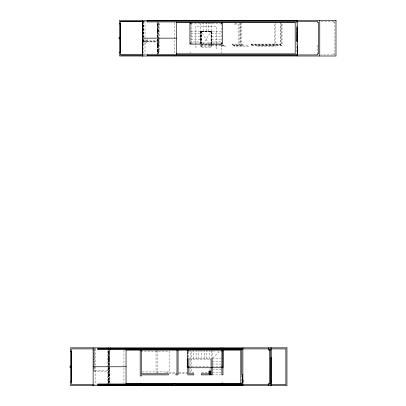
<?xml version="1.0" encoding="UTF-8"?>
<svg xmlns="http://www.w3.org/2000/svg" width="406" height="406" viewBox="0 0 406 406"><rect width="100%" height="100%" fill="white"/><g stroke="black" fill="none" stroke-linecap="round" stroke-linejoin="round"><path stroke-width="0.3" stroke-dasharray="2.03 1.52" d="M108.28 370.551L108.28 368.389L109.361 368.389L109.356 370.551L93.131 370.551M158.538 38.793L158.533 44.107L157.457 44.107M190.998 23.086L190.998 41.94L200.737 41.94M200.737 43.417L200.737 31.678L201.274 31.673L209.339 44.198M211.013 44.645L211.013 46.812L201.28 46.812L202.619 44.721M202.954 44.198L211.013 31.663M212.739 358.209L220.265 350.682M195.865 46.614L195.509 46.949L195.865 47.335L196.23 46.974L195.89 46.614L195.865 43.528M280.916 22.015L280.916 44.107L251.157 44.137L251.157 45.188L281.997 45.188L281.997 23.264M142.866 21.32L146.673 21.32M142.308 21.381L146.896 21.381M320.984 21.381L334.909 21.381L334.909 54.927L320.984 54.927M142.308 21.599L143.389 21.599M142.521 21.985L143.389 21.985M334.909 22.462L333.828 22.462L333.828 21.381M142.308 22.538L143.389 22.538M142.308 23.482L143.389 23.482M157.457 23.512L158.32 23.512M190.998 23.548L221.295 23.548M234.876 23.548L237.581 23.548M234.338 24.086L238.124 24.086L238.124 45.249L234.14 45.249L234.14 46.269L248.487 46.269L248.487 45.249L239.205 45.249L239.205 23.269M142.308 24.421L143.389 24.406M157.457 24.593L159.619 24.593M157.457 24.918L157.995 24.918M157.457 25.279L158.32 25.279M142.308 25.365L143.389 25.365M209.872 26.253L195.865 26.253L195.865 42.909M210.384 26.253L216.423 26.253L216.423 47.817M142.308 26.304L143.389 26.304M142.308 27.248L143.389 27.248M142.308 28.187L143.389 28.187M142.308 29.13L143.389 29.13M157.457 30.003L158.32 30.003M142.308 30.069L143.389 30.069M157.457 30.069L158.32 30.069M157.457 30.724L158.32 30.724M142.308 31.013L143.389 31.013M157.457 31.054L158.32 31.054M157.457 31.12L158.32 31.12M190.998 31.12L221.295 31.12M201.28 31.282L211.013 31.282M157.457 31.379L158.32 31.379M201.28 31.389L211.013 31.389M201.28 31.501L211.013 31.501M211.556 31.663L200.737 31.663L201.28 31.663L201.274 43.412M142.308 31.952L143.389 31.952M157.457 32.033L158.32 32.033M142.308 32.896L143.389 32.896M142.308 33.835L143.389 33.835M190.998 33.825L200.737 33.825M211.556 33.825L221.295 33.825M142.308 34.779L143.389 34.779M142.308 35.718L143.389 35.718M190.998 36.53L200.737 36.53M211.556 36.53L221.295 36.53M142.308 36.662L143.389 36.662M157.457 37.484L158.32 37.484M190.998 39.235L200.737 39.235M211.556 39.235L221.295 39.235M142.308 39.483L143.389 39.483M142.308 40.427L143.389 40.427M142.308 40.717L158.538 40.732M157.457 41.229L158.538 41.229M142.521 41.341L143.389 41.341M143.389 41.6L157.457 41.6M142.922 41.813L158.538 41.813M142.308 41.945L157.457 41.94M211.556 41.94L221.295 41.94M142.308 43.021L144.47 43.021L146.632 39.778L146.632 38.697M191.632 43.021L220.666 43.021M142.308 44.107L145.049 44.107L147.718 40.103L147.718 39.164M240.337 44.107L232.115 44.107L232.115 45.726L242.504 45.726L242.504 44.645L241.418 44.645L241.418 22.462M241.418 44.107L243.011 44.107L243.011 45.188L232.115 45.188M280.916 44.107L251.157 44.107L251.157 45.726L281.891 45.726L281.891 23.254M157.457 44.239L158.32 44.239M157.442 44.645L158.538 44.645M232.115 44.645L240.337 44.645L240.337 23.269M251.157 44.645L280.805 44.645L280.805 23.269M201.274 44.812L221.295 44.812M157.457 44.893L158.32 44.893M201.274 44.924L221.295 44.924M157.457 44.954L157.457 47.208M157.239 45.117L158.538 45.152M200.737 45.188L223.97 45.188M222.376 45.249L225.487 45.249L225.487 46.269L221.295 46.269M157.457 45.457L157.457 47.715M157.295 45.619L158.32 45.553M157.457 45.726L158.32 45.726M221.295 45.726L223.457 45.726L223.457 44.107M157.457 46.233L158.096 46.233M157.457 50.999L158.32 50.999M157.457 51.323L157.995 51.323M157.457 51.653L159.619 51.679L159.619 22.99M157.457 52.222L158.32 52.222M157.457 52.724L158.538 52.76M189.917 52.76L190.998 52.76M157.457 53.303L158.538 53.303M157.457 53.775L158.096 53.775L158.096 45.183M334.909 53.841L333.828 53.841L333.828 54.927M142.308 54.927L146.876 54.927M142.866 54.988L146.673 54.988M93.74 348.911L97.1 348.911M93.654 348.977L97.009 348.977M93.131 349.343L94.212 349.343M93.131 350.424L94.212 350.424M93.131 350.86L94.212 350.86M188.404 351.002L221.275 351.002M140.78 351.271L169.419 351.271L169.419 371.926L142.024 371.926M108.28 351.464L108.818 351.464L108.818 351.109M109.503 351.616L108.422 351.616L109.285 351.647L109.285 366.136M93.131 351.941L94.212 351.941M108.422 351.977L108.96 351.977M108.28 352.159L109.143 352.159M93.131 352.372L94.212 352.372M108.422 352.378L109.285 352.378M93.131 353.453L94.212 353.453M93.131 353.89L94.212 353.89M93.131 354.971L94.212 354.971M93.131 355.402L94.212 355.402M93.131 356.483L94.212 356.483M93.131 356.92L94.212 356.92M93.131 358.001L94.212 358.001M93.131 358.432L94.212 358.432M108.422 358.473L109.285 358.473M108.28 358.65L109.143 358.65M188.491 358.65L210.293 358.65M212.297 358.65L222.036 358.65M108.28 358.716L109.143 358.716M108.422 359.203L109.285 359.203M93.131 359.513L94.212 359.513M108.28 359.701L109.143 359.762M189.521 359.731L211.216 359.731M93.131 359.949L94.212 359.949M108.422 359.939L109.285 359.939M93.131 361.03L94.212 361.03M212.297 361.355L221.427 361.355M93.131 361.462L94.212 361.462M93.131 362.543L94.212 362.543M93.131 362.979L94.212 362.979M93.131 364.06L94.212 364.06M212.297 364.06L221.427 364.06M93.131 364.492L94.212 364.492M93.131 365.573L94.212 365.573L94.212 348.911M188.404 366.765L209.897 366.765M212.297 366.765L221.427 366.765M93.131 367.521L94.212 367.521M108.422 367.496L109.285 367.496M93.131 368.602L94.212 368.602M93.131 369.039L94.212 369.039M212.297 369.47L221.427 369.47M209.049 370.008L210.135 370.008M93.131 370.12L94.212 370.12M93.74 371.632L108.28 371.632L108.28 384.076M212.297 372.175L221.427 372.175M158.198 372.713L157.112 372.713L157.112 349.992M165.77 372.713L176.346 372.713M178.833 372.713L187.547 372.713M193.901 372.713L191.739 372.713L191.739 350.738M201.477 372.713L207.791 372.713M108.422 373.591L109.285 373.591M168.815 373.799L175.148 373.799M178.63 373.799L187.369 373.799M108.28 374.337L109.361 374.337M108.28 374.606L108.28 377.123M108.28 374.88L109.356 374.88M212.155 374.88L221.285 374.88M108.28 374.911L108.92 374.911M108.422 375.058L109.285 375.058M108.118 375.291L108.92 375.286M108.28 375.824L108.92 375.824M108.28 380.965L108.92 380.965M108.422 381.153L109.285 381.153M108.28 381.508L108.96 381.513M108.28 381.914L109.503 381.914M108.28 382.427L108.92 382.427L108.96 351.616M108.28 382.452L109.361 382.452M221.894 382.452L222.975 382.452M93.131 384.553L97.009 384.553M209.674 44.721L211.013 46.812M201.274 44.655L201.28 45.188M317.593 45.188L317.593 53.227M296.278 21.381L296.278 53.841M275.41 23.249L275.41 46.269L257.196 46.269L257.196 45.249L274.319 45.249L274.319 23.269M241.803 375.489L241.803 381.823M240.261 23.274L240.261 44.107M221.295 24.172L221.295 43.021M221.295 44.401L221.295 53.48M212.297 349.52L212.297 358.244M211.556 21.99L211.556 44.229M211.556 44.645L211.556 47.35L200.737 47.35L200.737 21.99M211.364 31.663L211.394 44.645M211.287 31.663L211.287 44.645M211.252 31.663L211.252 42.858M211.216 350.738L211.216 358.65M211.013 31.12L211.013 44.284M209.592 349.52L209.592 359.731M208.851 21.99L208.851 31.12M206.887 349.52L206.887 359.731M206.146 21.99L206.146 31.12M204.182 349.52L204.182 359.731M203.442 21.99L203.442 31.12M201.477 349.52L201.477 359.731M201.28 31.12L201.28 46.812M201.117 31.663L201.117 43.412M201.006 31.663L201.006 43.412M198.773 349.52L198.773 359.731M196.068 349.52L196.068 359.731M193.363 349.52L193.363 359.731M190.998 24.172L190.998 43.021M190.658 349.52L190.658 372.713M188.404 351.632L188.404 358.569M187.953 351.956L187.953 358.65M187.805 351.632L187.805 358.569M174.23 22.548L174.23 54.379M158.538 22.462L158.538 53.841M158.32 22.462L158.32 37.611M158.32 38.139L158.32 53.267M157.995 24.593L157.995 51.648M157.822 23.512L157.822 30.003M157.822 31.12L157.822 37.611M157.822 45.726L157.822 52.222M157.726 46.233L157.726 52.724M157.716 23.512L157.706 37.961M157.706 38.905L157.69 53.541M157.594 24.918L157.594 37.961M157.564 38.793L157.594 51.323M157.457 21.381L157.457 54.927M156.031 350.622L156.031 373.175M145.013 21.381L145.013 54.927M143.389 21.381L143.389 43.021M143.389 44.107L143.389 54.927M143.171 21.381L143.171 41.813M143.13 24.812L143.13 37.271M123.957 350.175L123.957 383.35M109.503 348.911L109.503 382.995M109.361 349.992L109.361 351.073L108.28 351.073L108.28 367.339M109.356 368.389L109.361 383.538M109.285 366.765L109.285 381.884M109.143 351.109L109.143 366.258M108.671 351.977L108.671 366.562M108.671 367.562L108.671 381.513M108.646 352.159L108.646 358.65M108.646 359.762L108.646 366.258M108.564 351.977L108.564 366.562M108.529 367.496L108.564 381.513M108.422 350.535L108.422 384.076M107.757 350.85L107.757 384.553M95.74 348.977L95.74 384.553M94.212 366.222L94.212 370.551M93.994 348.911L93.994 370.551M200.843 31.678L200.843 43.417L200.843 31.678M216.966 47.817L216.423 48.456L215.885 47.817L216.966 47.817"/><path stroke-width="0.61" d="M142.455 55.916L142.998 55.916M209.45 374.337L211.069 371.632L209.45 371.632L209.45 374.337L211.069 374.337L211.069 371.632M142.425 43.62L142.445 44.178M297.359 20.838L147.175 20.838L147.175 21.924L296.822 21.924L296.822 20.843L147.175 20.843M142.866 21.32L120.663 21.32L120.663 54.988L142.866 54.988M120.663 21.381L142.866 21.381M297.359 21.381L317.593 21.381L317.593 22.462L318.68 22.462L318.68 53.841L317.593 53.841L317.593 54.927L297.359 54.927M176.392 22.462L295.198 22.462L295.198 53.841L176.392 53.841M119.582 23.548L120.663 23.548M119.582 23.873L120.663 23.873M119.582 37.575L119.044 37.575L119.044 37.9L119.582 37.9M142.308 38.154L176.392 38.154M119.582 38.463L119.044 38.463L119.044 38.783L119.582 38.783M119.582 52.435L120.663 52.435M119.582 52.76L120.663 52.76M120.663 54.927L142.521 54.927M297.359 55.465L147.175 55.465L147.175 54.379L296.822 54.379L296.822 55.465M242.884 348.399L97.831 348.399L97.831 349.551L220.869 349.551M93.197 348.911L71.634 348.911L71.634 384.619L93.197 384.619M97.359 348.911L222.326 348.911M222.975 348.911L269.503 348.911L269.503 384.619L141.278 384.619L141.278 383.538L140.197 383.538L140.197 384.619L109.361 384.619M271.269 348.911L285.875 348.911L285.875 384.619L271.269 384.619M222.711 349.551L242.362 349.551L242.362 348.404M222.975 349.992L220.808 349.992L220.808 347.83M270.584 349.992L268.417 349.992L268.417 347.83M126.048 350.124L240.794 350.124L240.794 383.401L126.048 383.401M221.904 351.002L222.503 351.002L222.503 350.124M70.553 351.616L71.634 351.616M70.553 366.161L70.01 366.161L70.01 366.501L70.553 366.501M93.131 366.765L126.048 366.765M187.805 366.765L188.404 366.765L188.404 367.207L187.805 367.207M221.904 366.765L222.503 366.765L222.503 367.207L221.904 367.207M70.553 367.085L70.01 367.085L70.01 367.42L70.553 367.42M242.884 374.88L241.803 374.88L241.803 348.911M70.553 381.914L71.634 381.914M242.884 382.452L241.803 382.452L241.803 384.619M270.995 382.452L271.061 357.361M270.584 383.538L268.417 383.538L268.417 385.7M173.55 383.974L97.831 383.974L97.831 385.127L242.884 385.127M175.448 383.974L221.047 383.974M222.95 383.974L242.362 383.974L242.362 385.127M97.547 384.619L108.28 384.619M93.278 385.593L93.822 385.593M209.45 371.632L211.069 374.337M319.761 20.3L319.761 56.008M297.375 45.223L297.375 53.815M297.359 20.3L297.359 56.008M297.156 27.238L297.156 41.519M271.426 380.98L271.426 383.223M271.269 347.83L271.269 385.7M270.584 347.83L270.584 385.7M243.042 380.214L243.042 382.183M242.884 347.83L242.884 385.7M223.026 350.124L223.026 367.745L187.267 367.745L187.267 350.124M222.975 347.83L222.975 374.88L221.894 374.88L221.894 349.992M222.975 385.7L222.975 383.538L220.808 383.538L220.808 385.7M222.376 22.462L222.376 44.107L189.917 44.107L189.917 22.462M221.833 22.462L221.833 23.548L221.295 23.548L221.295 22.462M212.155 358.65L212.155 374.88L201.335 374.88L201.335 373.799L208.907 373.799L208.907 371.094L211.069 371.094L211.069 358.65M188.891 358.65L188.891 373.799L193.758 373.799L193.758 374.88L187.805 374.88L187.805 358.65M178.072 348.911L178.072 374.88L175.905 374.88L175.905 373.799L176.986 373.799L176.986 348.911M176.392 21.924L176.392 54.379M175.367 385.7L175.367 383.538L173.2 383.538L173.2 385.7M174.23 55.465L174.23 56.008M142.521 21.381L142.521 55.789M142.308 20.3L142.308 56.008M141.278 348.911L141.278 373.799L168.333 373.799L168.333 374.88L141.278 374.88L141.278 375.961L140.197 375.961L140.197 348.911M126.048 349.551L126.048 383.974M123.957 385.127L123.957 385.7M120.45 23.578L120.45 52.694M110.442 347.83L110.442 349.992M110.442 384.076L110.442 385.7M108.28 347.83L108.28 349.992M108.28 384.076L108.28 385.7M93.131 347.83L93.131 385.7M71.415 351.652L71.415 381.848M335.99 20.3L119.582 20.3L119.582 56.008L335.99 56.008L335.99 20.3M190.998 23.005L190.46 23.005L190.46 23.548L190.998 23.548L190.998 23.005M297.101 27.212L296.994 41.519L297.101 27.212M190.998 43.021L190.46 43.021L190.46 43.564L190.998 43.564L190.998 43.021M221.833 43.021L221.295 43.021L221.295 43.564L221.833 43.564L221.833 43.021M286.956 347.83L70.553 347.83L70.553 385.7L286.956 385.7L286.956 347.83M188.404 350.561L187.805 350.561L187.805 351.002L188.404 351.002L188.404 350.561M242.692 375.824L242.61 381.508L242.692 375.824"/></g></svg>
